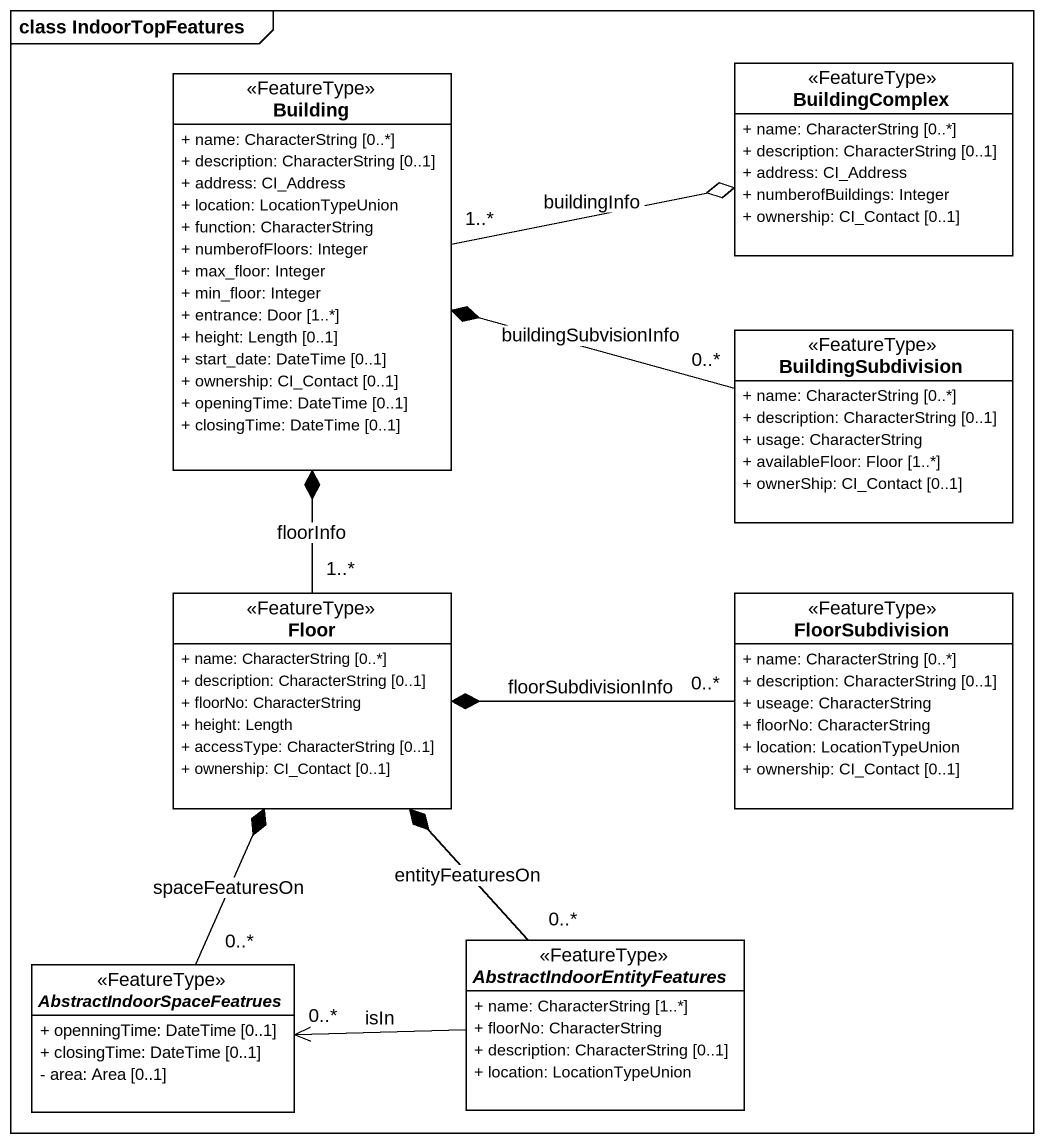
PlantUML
@startuml
mainframe class IndoorTopFeatures
hide circle
hide empty members
skinparam classAttributeIconSize 0
class Building <<FeatureType>> #FFFFFF {
  + name: CharacterString [0..*]
  + description: CharacterString [0..1]
  + address: CI_Address
  + location: LocationTypeUnion
  + function: CharacterString
  + numberofFloors: Integer
  + max_floor: Integer
  + min_floor: Integer
  + entrance: Door [1..*]
  + height: Length [0..1]
  + start_date: DateTime [0..1]
  + ownership: CI_Contact [0..1]
  + openingTime: DateTime [0..1]
  + closingTime: DateTime [0..1]
}
class BuildingComplex <<FeatureType>> #FFFFFF {
  + name: CharacterString [0..*]
  + description: CharacterString [0..1]
  + address: CI_Address
  + numberofBuildings: Integer
  + ownership: CI_Contact [0..1]
}
class BuildingSubdivision <<FeatureType>> #FFFFFF {
  + name: CharacterString [0..*]
  + description: CharacterString [0..1]
  + usage: CharacterString
  + availableFloor: Floor [1..*]
  + ownerShip: CI_Contact [0..1]
}
class Floor <<FeatureType>> #FFFFFF {
  + name: CharacterString [0..*]
  + description: CharacterString [0..1]
  + floorNo: CharacterString
  + height: Length
  + accessType: CharacterString [0..1]
  + ownership: CI_Contact [0..1]
}
class FloorSubdivision <<FeatureType>> #FFFFFF {
  + name: CharacterString [0..*]
  + description: CharacterString [0..1]
  + useage: CharacterString
  + floorNo: CharacterString
  + location: LocationTypeUnion
  + ownership: CI_Contact [0..1]
}
abstract class AbstractIndoorEntityFeatures <<FeatureType>> #FFFFFF {
  + name: CharacterString [1..*]
  + floorNo: CharacterString
  + description: CharacterString [0..1]
  + location: LocationTypeUnion
}
abstract class AbstractIndoorSpaceFeatrues <<FeatureType>> #FFFFFF {
  + openningTime: DateTime [0..1]
  + closingTime: DateTime [0..1]
  - area: Area [0..1]
}
Building "1..*" -right-o BuildingComplex : buildingInfo
BuildingSubdivision "0..*" -left-* Building : buildingSubvisionInfo
Floor "1..*" -up-* Building : floorInfo
FloorSubdivision "0..*" -left-* Floor : floorSubdivisionInfo
AbstractIndoorEntityFeatures "0..*" -up-* Floor : entityFeaturesOn
AbstractIndoorEntityFeatures -left-> "0..*" AbstractIndoorSpaceFeatrues : isIn
AbstractIndoorSpaceFeatrues "0..*" -up-* Floor : spaceFeaturesOn
@enduml
